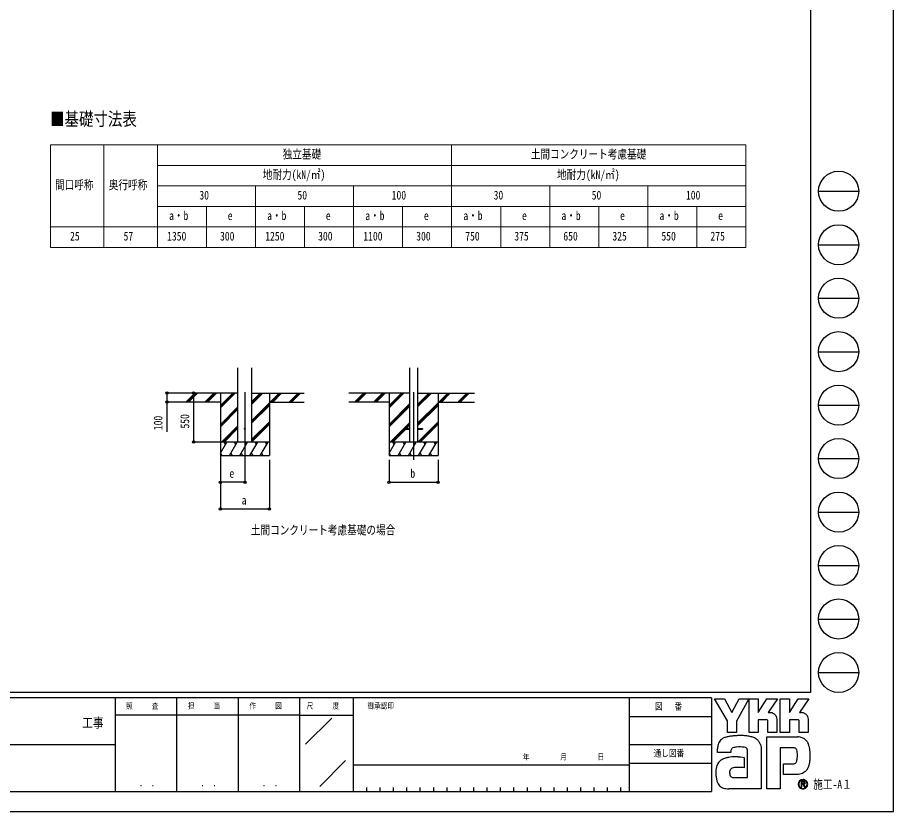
# Model space of a CAD drawing. Units: millimetres, scale not verified. Extents: x -12615 to 12615, y -8910 to 8910.
# Drawn here: x 2791 to 12615, y -8910 to 0 of the extents above; entities that cross this region are included whole.
import ezdxf
from ezdxf.enums import TextEntityAlignment as Align

# ---------------------------------------------------------------- set-up
doc = ezdxf.new("R2010")
doc.units = ezdxf.units.MM
doc.header["$LTSCALE"] = 50
doc.layers.add('0-1_TABLE1', color=7, linetype='Continuous', lineweight=18)
for name, color, linetype in [('0-2_USER1', 3, 'Continuous'), ('0-3_YKK_12', 2, 'Continuous'), ('0-4_YKK_13', 4, 'Continuous'), ('0-5_YKK_A1', 4, 'Continuous'), ('0-6_YKK_D', 6, 'Continuous'), ('0-7_YKK_ZWAK', 7, 'Continuous')]:
    doc.layers.add(name, color=color, linetype=linetype)
doc.styles.add('ＭＳ ゴシック', font='')
doc.styles.get('ＭＳ ゴシック').set_extended_font_data('MS Gothic')

msp = doc.modelspace()

# ---------------------------------------------------------------- linework, layer by layer
at = {"layer": '0-1_TABLE1'}
for p, q in [((3160.06, -1429.89), (10960.06, -1429.89)), ((3160.06, -1429.89), (3160.06, -2579.89)), ((3760.06, -1429.89), (3760.06, -2579.89)), ((4360.06, -1429.89), (4360.06, -2579.89)), ((7660.06, -1429.89), (7660.06, -2579.89)), ((4360.06, -1659.89), (10960.06, -1659.89)), ((4360.06, -1889.89), (10960.06, -1889.89)), ((5460.06, -1889.89), (5460.06, -2579.89)), ((6560.06, -1889.89), (6560.06, -2579.89)), ((8760.06, -1889.89), (8760.06, -2579.89)), ((4360.06, -2119.89), (10960.06, -2119.89)), ((4910.06, -2119.89), (4910.06, -2579.89)), ((6010.06, -2119.89), (6010.06, -2579.89)), ((7110.06, -2119.89), (7110.06, -2579.89)), ((8210.06, -2119.89), (8210.06, -2579.89)), ((9310.06, -2119.89), (9310.06, -2579.89)), ((10410.06, -2119.89), (10410.06, -2579.89)), ((3160.06, -2349.89), (10960.06, -2349.89)), ((3160.06, -2579.89), (10960.06, -2579.89))]:
    msp.add_line(p, q, dxfattribs=at)
for points in [[(10960.06, -1429.89), (10960.06, -2119.89), (10960.06, -2579.89)], [(9860.06, -1889.89), (9860.06, -2349.89), (9860.06, -2579.89)]]:
    msp.add_lwpolyline(points, dxfattribs=at)
at = {"layer": '0-3_YKK_12'}
for p, q in [((5341.27, -4205.78), (5341.27, -4964.99)), ((7232.84, -4205.78), (7232.84, -4964.99))]:
    msp.add_line(p, q, dxfattribs=at)
at = {"layer": '0-4_YKK_13'}
for p, q in [((7132.84, -4610.49), (7132.84, -4619.49)), ((7132.84, -4610.49), (7187.64, -4610.49)), ((7278.04, -4610.49), (7332.84, -4610.49)), ((7332.84, -4610.49), (7332.84, -4619.49)), ((7132.84, -4619.49), (7187.64, -4619.49)), ((7278.04, -4619.49), (7332.84, -4619.49))]:
    msp.add_line(p, q, dxfattribs=at)
msp.add_circle((5341.27, -4614.99), 5, dxfattribs=at)
at = {"layer": '0-5_YKK_A1'}
for p, q in [((5263.52, -4764.99), (5263.52, -3929.64)), ((5419.02, -4764.99), (5419.02, -3929.64)), ((7187.64, -3929.64), (7187.64, -4764.99)), ((7278.04, -3929.64), (7278.04, -4764.99)), ((5263.52, -4214.99), (4615.32, -4214.99)), ((4682.01, -4313.59), (4780.61, -4214.99)), ((4694.75, -4314.99), (4794.75, -4214.99)), ((4708.89, -4314.99), (4808.89, -4214.99)), ((4894.14, -4313.59), (4992.74, -4214.99)), ((4906.88, -4314.99), (5006.88, -4214.99)), ((4921.02, -4314.99), (5021.02, -4214.99)), ((5066.27, -4214.99), (5066.27, -4914.99)), ((5066.27, -4381.87), (5233.16, -4214.99)), ((5066.27, -4367.73), (5219.01, -4214.99)), ((5066.27, -4353.59), (5204.87, -4214.99)), ((5419.02, -4337.49), (5541.52, -4214.99)), ((5419.02, -4323.35), (5527.38, -4214.99)), ((5419.02, -4309.2), (5513.24, -4214.99)), ((5419.02, -4214.99), (6006.89, -4214.99)), ((5616.27, -4214.99), (5616.27, -4914.99)), ((5625.37, -4314.99), (5725.37, -4214.99)), ((5639.51, -4314.99), (5739.51, -4214.99)), ((5653.66, -4314.99), (5753.66, -4214.99)), ((5837.5, -4314.99), (5937.5, -4214.99)), ((5851.65, -4314.99), (5951.65, -4214.99)), ((5865.79, -4314.99), (5965.79, -4214.99)), ((7187.64, -4214.99), (6506.89, -4214.99)), ((6573.58, -4313.59), (6672.18, -4214.99)), ((6586.32, -4314.99), (6686.32, -4214.99)), ((6600.46, -4314.99), (6700.46, -4214.99)), ((6785.71, -4313.59), (6884.31, -4214.99)), ((6798.45, -4314.99), (6898.45, -4214.99)), ((6812.59, -4314.99), (6912.59, -4214.99)), ((6957.84, -4214.99), (6957.84, -4914.99)), ((6957.84, -4381.87), (7124.73, -4214.99)), ((6957.84, -4367.73), (7110.58, -4214.99)), ((6957.84, -4353.59), (7096.44, -4214.99)), ((7278.04, -4370.04), (7433.09, -4214.99)), ((7278.04, -4355.9), (7418.95, -4214.99)), ((7278.04, -4341.75), (7404.81, -4214.99)), ((7278.04, -4214.99), (7916.05, -4214.99)), ((7507.84, -4214.99), (7507.84, -4914.99)), ((7516.94, -4314.99), (7616.94, -4214.99)), ((7531.08, -4314.99), (7631.08, -4214.99)), ((7545.23, -4314.99), (7645.23, -4214.99)), ((7729.07, -4314.99), (7829.08, -4214.99)), ((7743.22, -4314.99), (7843.22, -4214.99)), ((7757.36, -4314.99), (7857.36, -4214.99)), ((5066.27, -4314.99), (4615.32, -4314.99)), ((5616.27, -4314.99), (6006.89, -4314.99)), ((6957.84, -4314.99), (6506.89, -4314.99)), ((7507.84, -4314.99), (7916.05, -4314.99)), ((5066.27, -4565.72), (5263.52, -4368.47)), ((5066.27, -4579.86), (5263.52, -4382.61)), ((5066.27, -4594), (5263.52, -4396.75)), ((5419.02, -4521.33), (5616.27, -4324.09)), ((5419.02, -4535.48), (5616.27, -4338.23)), ((5419.02, -4549.62), (5616.27, -4352.37)), ((6957.84, -4565.72), (7187.64, -4335.92)), ((6957.84, -4579.86), (7187.64, -4350.06)), ((6957.84, -4594), (7187.64, -4364.2)), ((7278.04, -4553.88), (7507.84, -4324.09)), ((7278.04, -4568.03), (7507.84, -4338.23)), ((7278.04, -4582.17), (7507.84, -4352.37)), ((5079.13, -4764.99), (5263.52, -4580.6)), ((5093.27, -4764.99), (5263.52, -4594.74)), ((5107.42, -4764.99), (5263.52, -4608.88)), ((5419.02, -4733.46), (5616.27, -4536.22)), ((5419.02, -4747.61), (5616.27, -4550.36)), ((5419.02, -4761.75), (5616.27, -4564.5)), ((6970.7, -4764.99), (7187.64, -4548.05)), ((6984.85, -4764.99), (7132.84, -4616.99)), ((7139.35, -4610.49), (7187.64, -4562.19)), ((7153.49, -4610.49), (7187.64, -4576.33)), ((7279.07, -4764.99), (7507.84, -4536.22)), ((7293.21, -4764.99), (7507.84, -4550.36)), ((7307.35, -4764.99), (7507.84, -4564.5)), ((6998.99, -4764.99), (7144.49, -4619.49)), ((5616.27, -4764.99), (5066.27, -4764.99)), ((5066.27, -4890.44), (5138.7, -4764.99)), ((5123.7, -4790.97), (5108.7, -4764.99)), ((5167.57, -4914.99), (5254.17, -4764.99)), ((5239.17, -4790.97), (5224.17, -4764.99)), ((5283.04, -4914.99), (5369.64, -4764.99)), ((5354.64, -4790.97), (5339.64, -4764.99)), ((5398.51, -4914.99), (5485.11, -4764.99)), ((5470.11, -4790.97), (5455.11, -4764.99)), ((5513.98, -4914.99), (5600.58, -4764.99)), ((5585.58, -4790.97), (5570.58, -4764.99)), ((7507.84, -4764.99), (6957.84, -4764.99)), ((6957.84, -4890.44), (7030.27, -4764.99)), ((7015.27, -4790.97), (7000.27, -4764.99)), ((7059.14, -4914.99), (7145.74, -4764.99)), ((7130.74, -4790.97), (7115.74, -4764.99)), ((7174.61, -4914.99), (7261.21, -4764.99)), ((7246.21, -4790.97), (7231.21, -4764.99)), ((7290.08, -4914.99), (7376.68, -4764.99)), ((7361.68, -4790.97), (7346.68, -4764.99)), ((7405.55, -4914.99), (7492.15, -4764.99)), ((7477.15, -4790.97), (7462.15, -4764.99)), ((5067.1, -4889.01), (5082.1, -4914.99)), ((5182.57, -4889.01), (5197.57, -4914.99)), ((5298.04, -4889.01), (5313.04, -4914.99)), ((5413.51, -4889.01), (5428.51, -4914.99)), ((5528.98, -4889.01), (5543.98, -4914.99)), ((6958.67, -4889.01), (6973.67, -4914.99)), ((7074.14, -4889.01), (7089.14, -4914.99)), ((7189.61, -4889.01), (7204.61, -4914.99)), ((7305.08, -4889.01), (7320.08, -4914.99)), ((7420.55, -4889.01), (7435.55, -4914.99)), ((5066.27, -4914.99), (5616.27, -4914.99)), ((6957.84, -4914.99), (7507.84, -4914.99))]:
    msp.add_line(p, q, dxfattribs=at)
at = {"layer": '0-6_YKK_D'}
for p, q in [((4614.32, -4214.99), (4465.27, -4214.99)), ((4766.27, -4214.99), (4766.27, -4764.99)), ((4614.32, -4314.99), (4465.27, -4314.99)), ((5065.27, -4764.99), (4765.27, -4764.99)), ((5066.27, -4915.99), (5066.27, -5215.99)), ((5066.27, -4964.99), (5066.27, -5515.99)), ((5341.27, -4965.99), (5341.27, -5215.99)), ((5616.27, -4964.99), (5616.27, -5515.99)), ((6957.84, -4964.99), (6957.84, -5215.99)), ((7507.84, -4964.99), (7507.84, -5215.99)), ((5341.27, -5214.99), (5066.27, -5214.99)), ((6957.84, -5214.99), (7507.84, -5214.99)), ((5066.27, -5514.99), (5616.27, -5514.99))]:
    msp.add_line(p, q, dxfattribs=at)
msp.add_lwpolyline([(4466.27, -4214.99), (4466.27, -4314.99), (4466.27, -4650.79)], dxfattribs=at)
for centre in [(4466.27, -4214.99), (4766.27, -4214.99), (4466.27, -4314.99), (4766.27, -4764.99), (5066.27, -5214.99), (5341.27, -5214.99), (6957.84, -5214.99), (7507.84, -5214.99), (5066.27, -5514.99), (5616.27, -5514.99)]:
    msp.add_circle(centre, 12.75, dxfattribs=at)
at = {"layer": '0-7_YKK_ZWAK'}
for p, q in [((11685.06, 8325), (11685.06, -7575)), ((11775.06, -1950), (12225.06, -1950)), ((11775.06, -2550), (12225.06, -2550)), ((11775.06, -3150), (12225.06, -3150)), ((11775.06, -3750), (12225.06, -3750)), ((11775.06, -4350), (12225.06, -4350)), ((11775.06, -4950), (12225.06, -4950)), ((11775.06, -5550), (12225.06, -5550)), ((11775.06, -6150), (12225.06, -6150)), ((11775.06, -6750), (12225.06, -6750)), ((11775.06, -7350), (12225.06, -7350)), ((11685.06, -7575), (-11714.94, -7575)), ((3885.06, -7635), (-14.94, -7635)), ((4575.06, -7635), (4575.06, -8685)), ((5265.06, -7635), (5265.06, -8685)), ((5955.06, -7635), (5955.06, -8685)), ((6555.06, -7635), (5955.06, -7635)), ((9652.56, -7635), (6555.06, -7635)), ((6555.06, -7635), (6555.06, -8685)), ((9652.56, -7635), (9652.56, -8685)), ((10575.06, -7635), (9652.56, -7635)), ((10575.06, -7635), (10575.06, -8685)), ((5955.06, -7830), (3885.06, -7830)), ((5955.06, -7830), (6555.06, -7830)), ((9652.56, -7845), (10575.06, -7845)), ((6021.31, -8154.87), (6315.11, -7861.08)), ((-14.94, -8160), (3885.06, -8160)), ((9652.56, -8160), (10575.06, -8160)), ((6182.02, -8627.97), (6470.68, -8339.3)), ((6555.06, -8385), (9652.56, -8385)), ((10575.06, -8370), (9652.56, -8370)), ((6705.06, -8640), (6705.06, -8685)), ((6855.06, -8640), (6855.06, -8685)), ((7005.06, -8640), (7005.06, -8685)), ((7155.06, -8640), (7155.06, -8685)), ((7305.06, -8640), (7305.06, -8685)), ((7455.06, -8640), (7455.06, -8685)), ((7605.06, -8640), (7605.06, -8685)), ((7755.06, -8640), (7755.06, -8685)), ((7905.06, -8640), (7905.06, -8685)), ((8055.06, -8640), (8055.06, -8685)), ((8205.06, -8640), (8205.06, -8685)), ((8355.06, -8640), (8355.06, -8685)), ((8505.06, -8640), (8505.06, -8685)), ((8655.06, -8640), (8655.06, -8685)), ((8805.06, -8640), (8805.06, -8685)), ((8955.06, -8640), (8955.06, -8685)), ((9105.06, -8640), (9105.06, -8685)), ((9255.06, -8640), (9255.06, -8685)), ((9405.06, -8640), (9405.06, -8685)), ((9555.06, -8640), (9555.06, -8685)), ((-14.94, -8685), (3885.06, -8685)), ((3885.06, -8685), (5955.06, -8685)), ((5955.06, -8685), (6555.06, -8685)), ((6555.06, -8685), (9652.56, -8685)), ((9652.56, -8685), (10575.06, -8685)), ((11600.02, -8651.94), (11600.02, -8651.94))]:
    msp.add_line(p, q, dxfattribs=at)
for points in [[(-12615, -8910), (12615, -8910), (12615, 8910), (-12615, 8910)], [(10608.06, -7644), (10718.49, -7644), (10801.41, -7800.3), (10884.12, -7644), (10994.63, -7644), (10853.01, -7895.97), (10853.01, -8022.4), (10752.29, -8022.4), (10752.29, -7892.57)]]:
    msp.add_lwpolyline(points, close=True, dxfattribs=at)
for points in [[(5955.06, -7635), (3885.06, -7635), (3885.06, -8685)], [(11191.64, -7879.83), (11096.31, -7879.83), (11096.31, -8022.29), (10994.74, -8022.29), (10994.74, -7644), (11096.31, -7644), (11096.31, -7798.75), (11196.21, -7644), (11315.52, -7644), (11208.48, -7800.64), (11212.27, -7800.64), (11216.46, -7800.64), (11220.76, -7800.64), (11224.9, -7800.64), (11228.6, -7800.64), (11231.58, -7800.64), (11233.57, -7800.64), (11234.3, -7800.64)], [(11542.53, -7879.83), (11447.31, -7879.83), (11447.31, -8022.4), (11345.69, -8022.4), (11345.69, -7644), (11447.31, -7644), (11447.31, -7798.75), (11547.1, -7644), (11666.41, -7644), (11559.37, -7800.64), (11563.2, -7800.64), (11567.41, -7800.64), (11571.71, -7800.64), (11575.84, -7800.64), (11579.52, -7800.64), (11582.49, -7800.64), (11584.47, -7800.64), (11585.19, -7800.64)], [(11263.52, -7806.64), (11275.65, -7813.57), (11285.92, -7822.6), (11294.18, -7833.36), (11300.27, -7845.45), (11304.03, -7858.49), (11305.32, -7872.11), (11305.32, -8022.65), (11206.23, -8022.65), (11206.23, -7894.23)], [(11614.45, -7806.64), (11626.61, -7813.57), (11636.92, -7822.6), (11645.22, -7833.36), (11651.35, -7845.45), (11655.14, -7858.49), (11656.44, -7872.11), (11656.44, -8022.4), (11557.12, -8022.4), (11557.12, -7894.23)], [(11486.61, -8194.52), (11343.58, -8194.52), (11343.58, -8655), (11193.69, -8655), (11193.69, -8072.37), (11542.06, -8072.37)], [(11636.14, -8113.54), (11645.92, -8125.87), (11653.24, -8137.83), (11658.35, -8148.65)], [(10814.39, -8196.93), (10807.42, -8200.86), (10801.98, -8205.65), (10797.86, -8211.25), (10794.88, -8217.59), (10792.82, -8224.59), (10791.48, -8232.21), (10790.67, -8240.37), (10790.19, -8249), (10640.23, -8249.37), (10640.67, -8228.86), (10641.5, -8205.82)], [(11123.13, -8157.5), (11127.38, -8174.71), (11129.79, -8193.13), (11130.55, -8212.76), (11130.55, -8655), (10768.66, -8655)], [(10871.84, -8296.58), (10900.22, -8298.46), (10922.53, -8300.96), (10937.13, -8303.3), (10942.36, -8304.7), (10942.36, -8419.42), (10925.77, -8417.67), (10907.57, -8416.68), (10888.94, -8416.3), (10871.06, -8416.36), (10855.1, -8416.69), (10842.25, -8417.13), (10833.68, -8417.51), (10830.56, -8417.68), (10817.59, -8420.05), (10806.4, -8423.76), (10797.01, -8428.84), (10789.4, -8435.31), (10783.58, -8443.19), (10779.55, -8452.51), (10777.31, -8463.3), (10776.86, -8475.57), (10778.29, -8489.07), (10781.15, -8500.22), (10785.28, -8509.25), (10790.48, -8516.37), (10796.58, -8521.78), (10803.4, -8525.72), (10810.76, -8528.37), (10818.48, -8529.97), (10977.79, -8529.97), (10977.79, -8235.22), (10977.83, -8229.38), (10977.53, -8223.66), (10976.78, -8218.16), (10975.5, -8212.94), (10973.59, -8208.07), (10970.96, -8203.64), (10967.51, -8199.72), (10963.16, -8196.37)], [(10963.16, -8196.37), (10953.82, -8192.71), (10938.88, -8189.6), (10919.82, -8187.31), (10898.12, -8186.08), (10875.25, -8186.18), (10852.69, -8187.85)], [(11537.48, -8282.99), (11537.29, -8263.9), (11536.38, -8246.69), (11534.23, -8231.59), (11530.31, -8218.78)], [(11623.69, -8462.91), (11609.85, -8473.67), (11595.43, -8482.13), (11580.55, -8488.44), (11565.3, -8492.76), (11549.8, -8495.23), (11534.16, -8496.03), (11380.08, -8496.03), (11380.08, -8374.99), (11466.96, -8374.99), (11482.98, -8374.77), (11497.07, -8373.4), (11509.16, -8369.86)], [(11623.82, -8587.79), (11623.75, -8586.03), (11623.53, -8584.34), (11623.16, -8582.71), (11622.66, -8581.16), (11622.01, -8579.69), (11621.22, -8578.31), (11620.3, -8577.02), (11619.24, -8575.84), (11617.85, -8574.61), (11616.31, -8573.54), (11614.62, -8572.63), (11612.79, -8571.88), (11610.84, -8571.29), (11608.75, -8570.87), (11606.55, -8570.61), (11604.23, -8570.53), (11581.5, -8570.53), (11581.5, -8637.42), (11588.37, -8637.42), (11588.37, -8577.35), (11604.23, -8577.35), (11605.87, -8577.41), (11607.41, -8577.57), (11608.85, -8577.83), (11610.19, -8578.2), (11611.42, -8578.67), (11612.53, -8579.24), (11613.52, -8579.9), (11614.4, -8580.67)], [(11617.08, -8587.79), (11616.66, -8591.01), (11615.51, -8593.54), (11613.78, -8595.47), (11611.64, -8596.87), (11609.23, -8597.83), (11606.71, -8598.42), (11604.25, -8598.72), (11601.99, -8598.8), (11596.03, -8598.8), (11599.04, -8603.91), (11618.68, -8637.65), (11626.54, -8637.65), (11607.6, -8605.17), (11609.37, -8604.82), (11611.07, -8604.37), (11612.67, -8603.83), (11614.19, -8603.2), (11615.6, -8602.47), (11616.92, -8601.65), (11618.14, -8600.73), (11619.24, -8599.73)]]:
    msp.add_lwpolyline(points, dxfattribs=at)
for centre in [(12000.06, -1950), (12000.06, -2550), (12000.06, -3150), (12000.06, -3750), (12000.06, -4350), (12000.06, -4950), (12000.06, -5550), (12000.06, -6150), (12000.06, -6750), (12000.06, -7350)]:
    msp.add_circle(centre, 225, dxfattribs=at)
for centre, radius, start, end in [((11234.45, -7875.57), 74.93, 78.26798, 90.11215), ((11235.52, -7870.11), 69.37, 66.19963, 78.22058), ((11585.34, -7875.7), 75.07, 78.27851, 90.10826), ((11586.37, -7870.44), 69.7, 66.2483, 78.23226), ((11192.17, -7893.88), 14.06, 358.57817, 92.1683), ((11543.13, -7893.81), 14, 358.29941, 92.43455), ((10774.82, -8193.86), 130.74, 152.2125, 163.4865), ((10754.81, -8183.52), 108.22, 138.03852, 152.12015), ((10754.79, -8184.02), 108.55, 122.60463, 137.83438), ((10769.15, -8207.24), 135.84, 108.37421, 122.42809), ((10791.88, -8288.08), 219.75, 100.93159, 107.35499), ((10866.16, -8648.45), 587.69, 97.86054, 101.37938), ((10901.03, -8890.74), 832.48, 94.90201, 97.9576), ((10903.41, -8910.14), 852, 91.6169, 94.94971), ((10900.11, -8772.18), 714.01, 87.51794, 91.66439), ((10909.38, -8573.33), 514.94, 81.92631, 87.59083), ((10936.76, -8385.69), 325.32, 73.67137, 82.05943), ((10977.38, -8249.75), 183.45, 60.60528, 73.9085), ((10994.01, -8216.59), 146.41, 52.17347, 59.90542), ((11008.88, -8197.34), 122.08, 43.55042, 52.14561), ((11017.07, -8189.43), 110.69, 34.48659, 43.50182), ((11017.13, -8189.26), 110.55, 25.58915, 34.43128), ((11007.29, -8193.87), 121.41, 17.43089, 25.54591), ((11536.36, -8232.64), 160.37, 78.73198, 87.96551), ((11541.07, -8208.59), 135.87, 69.03034, 78.69541), ((11545.45, -8196.9), 123.38, 59.39484, 68.9885), ((11547.48, -8193.34), 119.28, 50.3012, 59.3616), ((11546.74, -8194.18), 120.4, 42.05209, 50.28551), ((11487.28, -8228.44), 188.76, 14.76267, 25.00486), ((10913.41, -8221.38), 272.36, 171.55622, 176.72493), ((10821.12, -8207.6), 179.04, 163.48385, 171.57982), ((10853.97, -8290.89), 101.95, 102.4979, 112.84632), ((10873.7, -8375.98), 189.3, 96.37207, 102.75341), ((11487.42, -8268.03), 73.52, 77.94572, 90.63794), ((11493.81, -8238.05), 42.86, 60.20991, 77.92418), ((11497.96, -8230.26), 34.04, 39.8078, 59.75378), ((11492.14, -8234.71), 41.37, 22.65544, 39.38165), ((11371.51, -8259.99), 308.76, 7.9139, 14.95041), ((11255.87, -8276.8), 425.61, 2.54376, 8.01251), ((10750.42, -8434.88), 122.29, 130.60221, 141.94427), ((10757.63, -8443.54), 133.55, 120.60724, 130.53081), ((10771.85, -8467.72), 161.6, 112.58838, 120.58162), ((10790.98, -8513.7), 211.4, 106.61303, 112.59024), ((10821.07, -8614.84), 316.93, 99.87193, 106.59825), ((10837.93, -8709.82), 413.39, 94.78469, 99.91711), ((10846.14, -8804.31), 508.24, 90.80099, 94.81812), ((10847.39, -8874.68), 578.61, 87.57779, 90.82714), ((11460.15, -8319.42), 74.48, 334.00676, 347.34989), ((11377.49, -8300.27), 159.33, 347.14308, 355.40008), ((11196.61, -8284.73), 340.88, 355.2339, 0.29193), ((11307.45, -8294.38), 373.25, 347.15166, 352.97565), ((11208.51, -8281.51), 473.02, 352.8937, 357.82206), ((11189.59, -8280.29), 491.98, 357.76419, 2.60674), ((10914.4, -8470.46), 291.87, 174.55588, 182.47272), ((10826.95, -8462.09), 204.02, 164.97537, 174.56739), ((10777.37, -8448.87), 152.71, 153.89178, 164.94341), ((10754.78, -8438.01), 127.65, 142.04688, 153.80771), ((11495.16, -8338.28), 34.54, 293.91672, 314.09376), ((11490.45, -8334.13), 40.8, 314.78099, 333.92928), ((11506.24, -8334.86), 173.92, 318.67367, 325.29112), ((11551.08, -8368.28), 118.04, 326.23251, 339.61931), ((11440.22, -8325.35), 236.92, 339.22498, 347.31457), ((11077.49, -8467.89), 454.94, 181.90948, 187.89042), ((10886.08, -8494.82), 261.65, 187.80471, 196.36971), ((11523.69, -8350.16), 150.71, 311.57033, 318.66243), ((10785.01, -8524.67), 156.26, 196.3102, 208.20993), ((10741.01, -8548.09), 106.41, 208.29777, 223.35561), ((10731.08, -8556.83), 93.2, 223.64205, 239.63663), ((10739.32, -8541.84), 110.3, 239.8785, 253.65355), ((11599.78, -8604.63), 52.6, 179.86065, 225.14399), ((11600.11, -8604.57), 52.92, 90.09157, 179.92363), ((11599.77, -8604.4), 47.06, 134.8007, 180.12175), ((11599.58, -8604.7), 46.87, 179.75513, 225.29722), ((11600.03, -8604.63), 52.77, 224.94536, 269.98445), ((11599.91, -8604.13), 46.97, 89.86602, 135.149), ((11599.93, -8605.12), 46.82, 224.62822, 270.10973), ((11600.1, -8604.47), 52.82, 44.93442, 90.08536), ((11600.12, -8604.49), 47.33, 45.03108, 90.11509), ((11600.03, -8604.37), 53.04, 269.98802, 314.93777), ((11599.95, -8604.42), 47.52, 270.09072, 359.90926), ((11607.02, -8587.51), 10.06, 358.3894, 42.86139), ((11607.22, -8588.27), 16.6, 316.37674, 1.6565), ((11600.15, -8604.5), 47.31, 0.00643, 45.07115), ((11600.52, -8604.31), 52.41, 359.78949, 45.13288), ((11600.39, -8604.71), 52.54, 314.92572, 0.23508), ((10754.4, -8490.03), 164.26, 253.69102, 263.74909), ((10767.18, -8376.29), 278.71, 263.68487, 270.30455)]:
    msp.add_arc(centre, radius, start, end, dxfattribs=at)

# ---------------------------------------------------------------- texts
at = {"layer": '0-1_TABLE1', "style": 'ＭＳ ゴシック', "width": 0.8}
for s, p in [('独立基礎', (5765.26, -1612.39)), ('土間コンクリート考慮基礎', (8546.86, -1612.39)), ('地耐力(kN/㎡)', (5542.06, -1842.39)), ('地耐力(kN/㎡)', (8842.06, -1842.39)), ('間口呼称', (3211.66, -1957.39)), ('奥行呼称', (3815.26, -1957.39)), ('30', (4830.86, -2072.39)), ('50', (5930.86, -2072.39)), ('100', (6987.66, -2072.39)), ('30', (8130.86, -2072.39)), ('50', (9230.86, -2072.39)), ('100', (10287.66, -2072.39)), ('a・b', (4491.06, -2302.39)), ('e', (5149.06, -2302.39)), ('a・b', (5591.06, -2302.39)), ('e', (6249.06, -2302.39)), ('a・b', (6691.06, -2302.39)), ('e', (7349.06, -2302.39)), ('a・b', (7791.06, -2302.39)), ('e', (8449.06, -2302.39)), ('a・b', (8891.06, -2302.39)), ('e', (9549.06, -2302.39)), ('a・b', (9991.06, -2302.39)), ('e', (10649.06, -2302.39)), ('25', (3380.86, -2532.39)), ('57', (3980.86, -2532.39)), ('1350', (4469.46, -2532.39)), ('300', (5062.66, -2532.39)), ('1250', (5569.46, -2532.39)), ('300', (6162.66, -2532.39)), ('1100', (6669.46, -2532.39)), ('300', (7262.66, -2532.39)), ('750', (7812.66, -2532.39)), ('375', (8362.66, -2532.39)), ('650', (8912.66, -2532.39)), ('325', (9462.66, -2532.39)), ('550', (10012.66, -2532.39)), ('275', (10562.66, -2532.39))]:
    msp.add_text(s, height=98.97, dxfattribs=at).set_placement(p, align=Align.BOTTOM_LEFT)
at = {"layer": '0-2_USER1', "style": 'ＭＳ ゴシック', "width": 0.8}
for s, height, p in [('■基礎寸法表', 148.5, (3156.4, -1257.69)), ('土間コンクリート考慮基礎の場合', 98.97, (5407.75, -5831))]:
    msp.add_text(s, height=height, dxfattribs=at).set_placement(p, align=Align.BOTTOM_LEFT)
at = {"layer": '0-6_YKK_D', "style": 'ＭＳ ゴシック', "width": 0.8}
for s, p in [('100', (4446.27, -4630.79)), ('550', (4746.27, -4612.39))]:
    msp.add_text(s, height=98.97, rotation=90, dxfattribs=at).set_placement(p, align=Align.BOTTOM_LEFT)
for s, p in [('e', (5167.77, -5194.99)), ('b', (7196.84, -5194.99)), ('a', (5305.27, -5494.99))]:
    msp.add_text(s, height=98.97, dxfattribs=at).set_placement(p, align=Align.BOTTOM_LEFT)
at = {"layer": '0-7_YKK_ZWAK', "style": 'ＭＳ ゴシック', "width": 0.8}
for s, height, p in [('照     査', 65.98, (4009.26, -7777.5)), ('担     当', 65.98, (4701.66, -7777.5)), ('作     図', 65.98, (5391.66, -7777.5)), ('尺     度', 65.98, (6034.26, -7777.5)), ('御承認印', 65.98, (6717.41, -7777.5)), ('図\u3000 番', 76.98, (9940.21, -7792.5)), ('工事', 110, (3517, -8002.39)), ('通し図番', 76.98, (9923.41, -8317.5)), ('年        月        日', 65.98, (8459.72, -8349.64)), ('施工-A１', 98.97, (11715.06, -8685)), ('． ．', 77.75, (4155, -8653.06)), ('． ．', 77.75, (4845, -8653.06)), ('． ．', 77.75, (5535, -8653.06))]:
    msp.add_text(s, height=height, dxfattribs=at).set_placement(p, align=Align.BOTTOM_LEFT)

doc.saveas('drawing.dxf')
